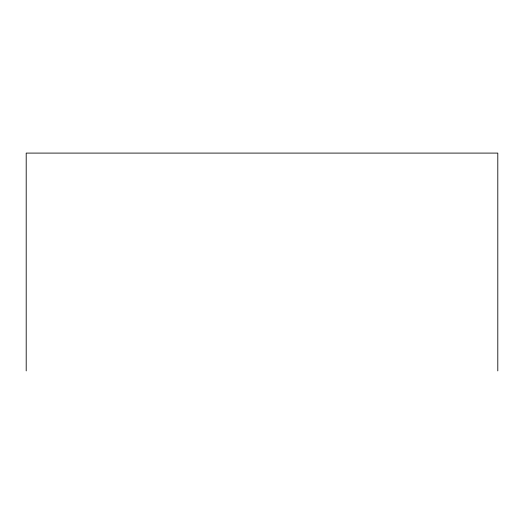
<?xml version="1.0" encoding="UTF-8"?>
<svg xmlns="http://www.w3.org/2000/svg" width="524" height="524" viewBox="0 0 524 524"><rect width="100%" height="100%" fill="white"/><g stroke="black" fill="none" stroke-linecap="round" stroke-linejoin="round"><path stroke-width="0.79" d="M497.8 370.907L497.8 153.093L26.2 153.093L26.2 370.907"/></g></svg>
